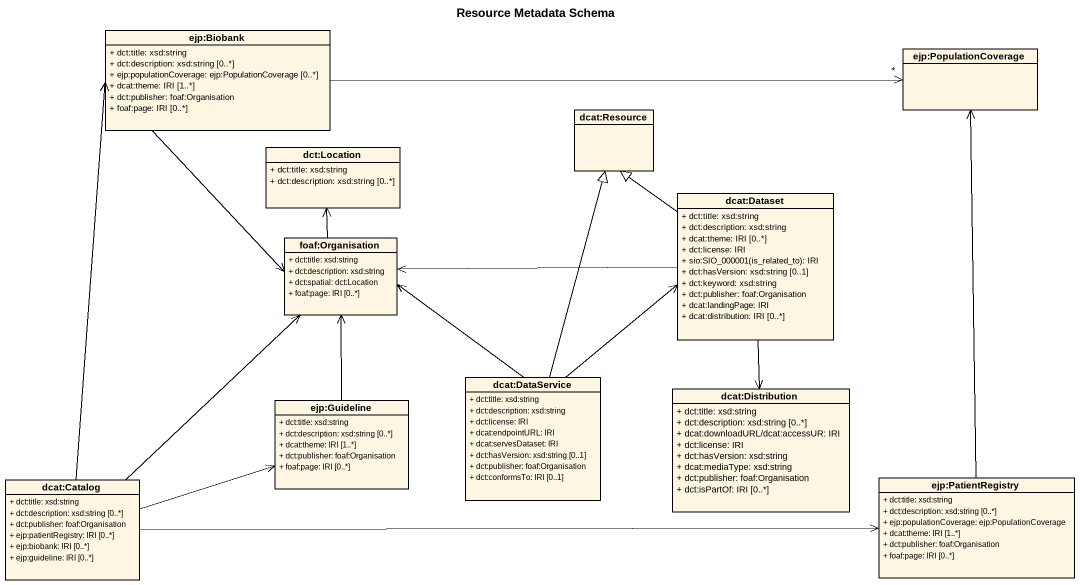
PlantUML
@startuml
title Resource Metadata Schema
hide circle
hide empty members
skinparam classAttributeIconSize 0
class "ejp:Biobank" as ejp_Biobank {
  + dct:title: xsd:string
  + dct:description: xsd:string [0..*]
  + ejp:populationCoverage: ejp:PopulationCoverage [0..*]
  + dcat:theme: IRI [1..*]
  + dct:publisher: foaf:Organisation
  + foaf:page: IRI [0..*]
}
class "ejp:PopulationCoverage" as ejp_PopulationCoverage
class "dcat:Resource" as dcat_Resource
class "dct:Location" as dct_Location {
  + dct:title: xsd:string
  + dct:description: xsd:string [0..*]
}
class "dcat:Dataset" as dcat_Dataset {
  + dct:title: xsd:string
  + dct:description: xsd:string
  + dcat:theme: IRI [0..*]
  + dct:license: IRI
  {field} + sio:SIO_000001(is_related_to): IRI
  + dct:hasVersion: xsd:string [0..1]
  + dct:keyword: xsd:string
  + dct:publisher: foaf:Organisation
  + dcat:landingPage: IRI
  + dcat:distribution: IRI [0..*]
}
class "foaf:Organisation" as foaf_Organisation {
  + dct:title: xsd:string
  + dct:description: xsd:string
  + dct:spatial: dct:Location
  + foaf:page: IRI [0..*]
}
class "ejp:Guideline" as ejp_Guideline {
  + dct:title: xsd:string
  + dct:description: xsd:string [0..*]
  + dcat:theme: IRI [1..*]
  + dct:publisher: foaf:Organisation
  + foaf:page: IRI [0..*]
}
class "dcat:DataService" as dcat_DataService {
  + dct:title: xsd:string
  + dct:description: xsd:string
  + dct:license: IRI
  + dcat:endpointURL: IRI
  + dcat:servesDataset: IRI
  + dct:hasVersion: xsd:string [0..1]
  + dct:publisher: foaf:Organisation
  + dct:conformsTo: IRI [0..1]
}
class "dcat:Distribution" as dcat_Distribution {
  + dct:title: xsd:string
  + dct:description: xsd:string [0..*]
  + dcat:downloadURL/dcat:accessUR: IRI
  + dct:license: IRI
  + dct:hasVersion: xsd:string
  + dcat:mediaType: xsd:string
  + dct:publisher: foaf:Organisation
  + dct:isPartOf: IRI [0..*]
}
class "dcat:Catalog" as dcat_Catalog {
  + dct:title: xsd:string
  + dct:description: xsd:string [0..*]
  + dct:publisher: foaf:Organisation
  + ejp:patientRegistry: IRI [0..*]
  + ejp:biobank: IRI [0..*]
  + ejp:guideline: IRI [0..*]
}
class "ejp:PatientRegistry" as ejp_PatientRegistry {
  + dct:title: xsd:string
  + dct:description: xsd:string [0..*]
  + ejp:populationCoverage: ejp:PopulationCoverage
  + dcat:theme: IRI [1..*]
  + dct:publisher: foaf:Organisation
  + foaf:page: IRI [0..*]
}
ejp_Biobank -right-> "*" ejp_PopulationCoverage
ejp_Biobank --> foaf_Organisation
dcat_Dataset -up-|> dcat_Resource
dcat_Dataset -left-> foaf_Organisation
dcat_Dataset --> dcat_Distribution
foaf_Organisation -up-> dct_Location
foaf_Organisation <-- dcat_DataService
ejp_Guideline -up-> foaf_Organisation
dcat_DataService -up-|> dcat_Resource
dcat_DataService -up-> dcat_Dataset
dcat_Catalog -up-> ejp_Biobank
dcat_Catalog -up-> foaf_Organisation
dcat_Catalog -right-> ejp_Guideline
ejp_PatientRegistry -up-> ejp_PopulationCoverage
ejp_PatientRegistry <-left- dcat_Catalog
@enduml
